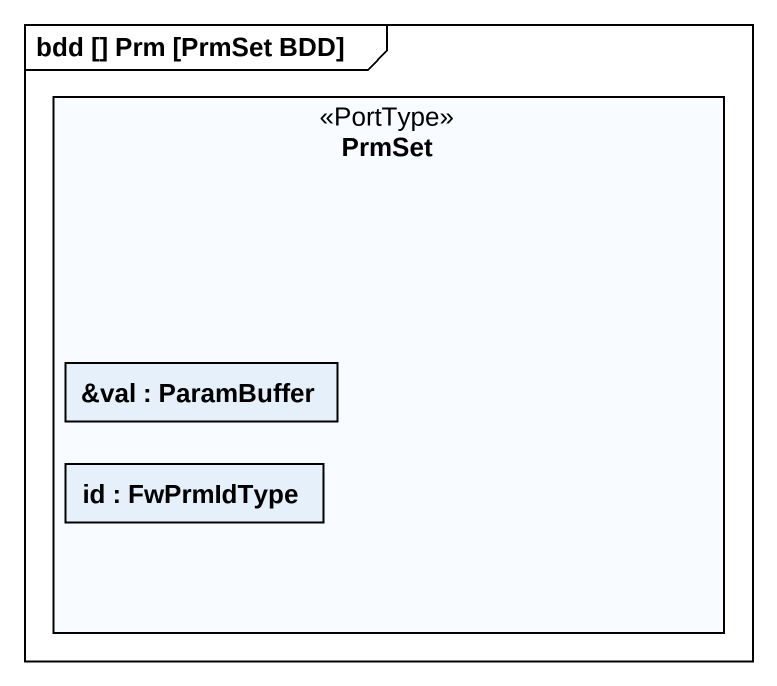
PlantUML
@startuml
mainframe bdd [] Prm [PrmSet BDD]
rectangle PrmSet <<PortType>> {
  rectangle "&val : ParamBuffer" as val
  rectangle "id : FwPrmIdType" as id
}
@enduml
